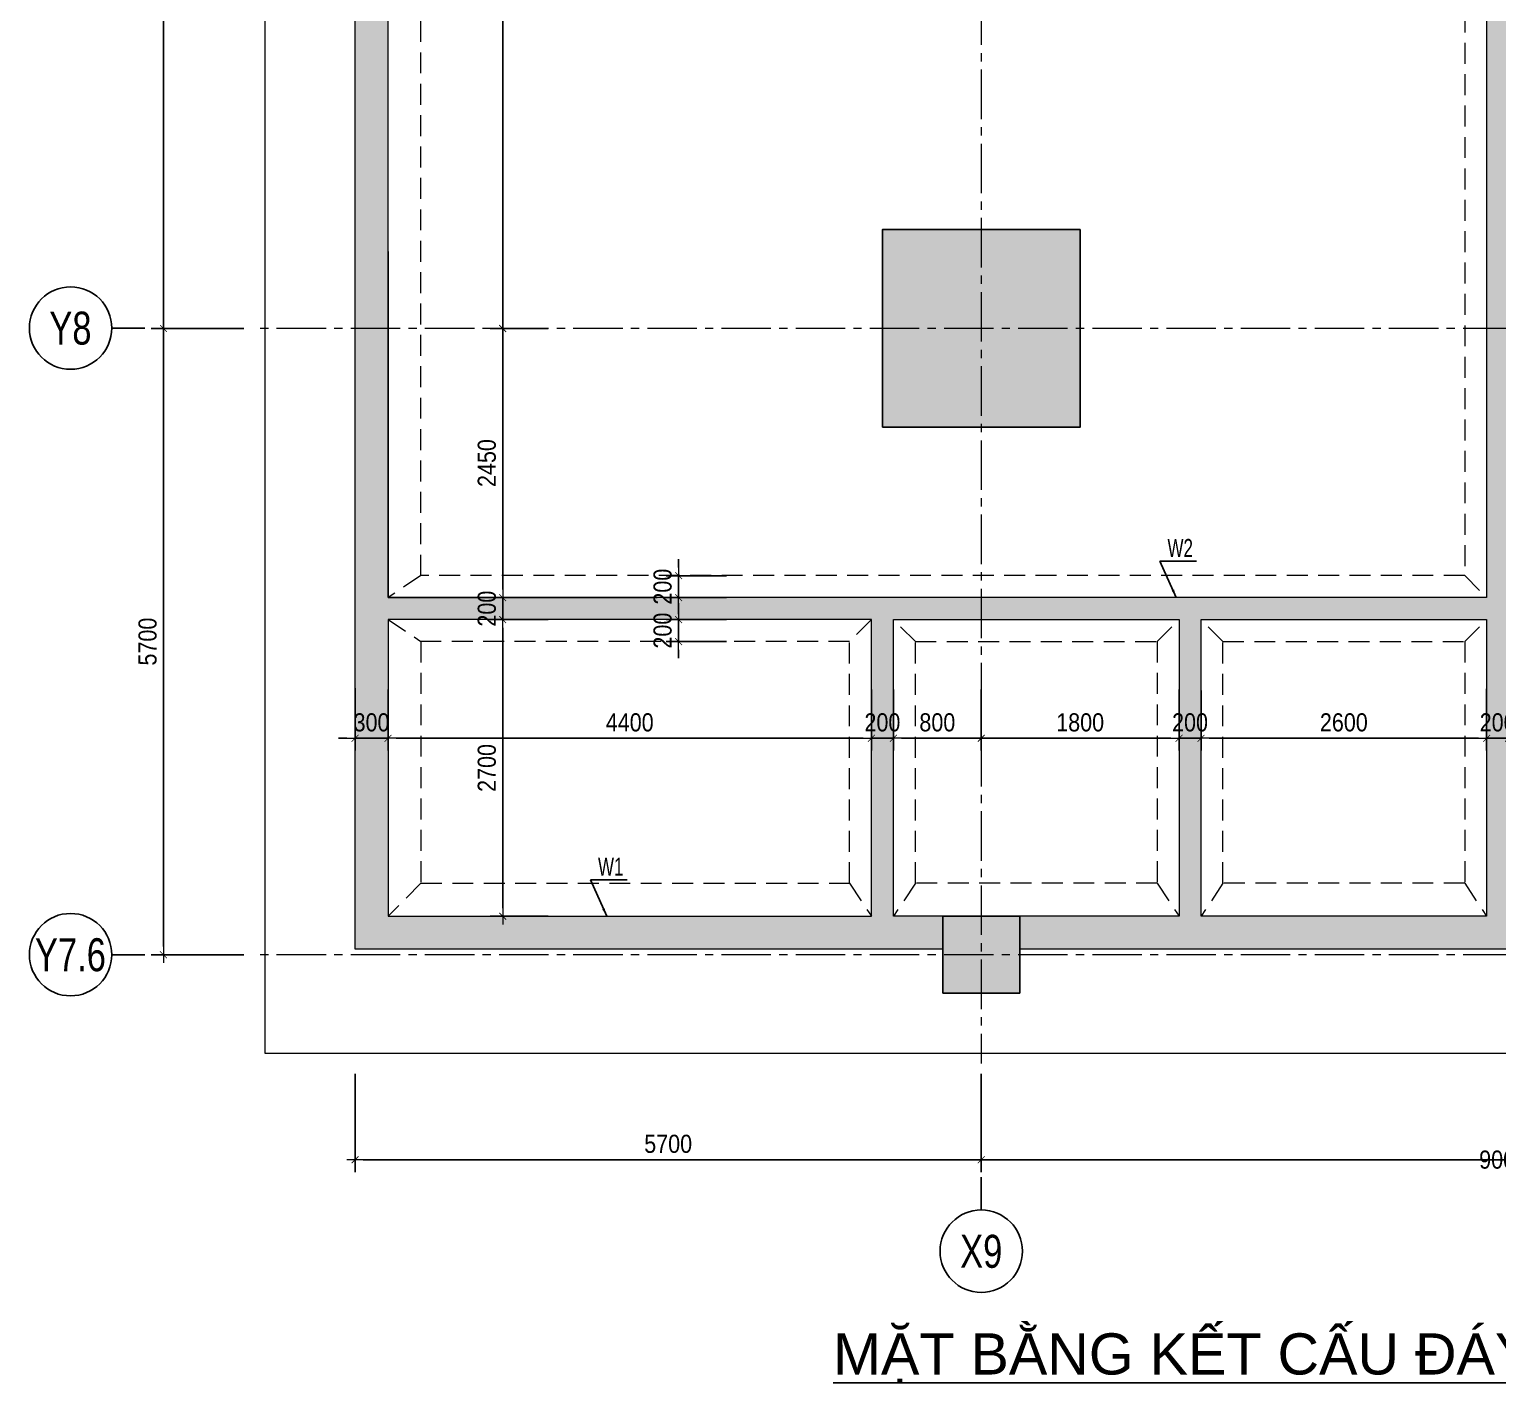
# Model space of a CAD drawing. Extents: x 512210 to 544733856, y -92216 to 2317910607.
# Drawn here: x 512605 to 525969, y -73381 to -61055 of the extents above; entities that cross this region are included whole.
import ezdxf
from ezdxf.enums import TextEntityAlignment as Align

# ---------------------------------------------------------------- set-up
doc = ezdxf.new("R2010")
doc.units = 0
doc.header["$LTSCALE"] = 300
doc.header["$MEASUREMENT"] = 0
for name, pattern in [('CENTER2', [1.125, 0.75, -0.125, 0.125, -0.125]), ('HIDDEN', [0.375, 0.25, -0.125]), ('HIDDEN2', [4.7625, 3.175, -1.5875])]:
    doc.linetypes.add(name, pattern=pattern)
doc.layers.get('0').update_dxf_attribs({"linetype": 'CONTINUOUS'})
doc.layers.get('DEFPOINTS').update_dxf_attribs({"linetype": 'CONTINUOUS'})
for name, color, linetype, lineweight in [('00-TT.Dim', 8, 'CONTINUOUS', 13), ('NDC_S_AXIS', 5, 'CENTER2', 15), ('NDC_S_BEAM', 3, 'HIDDEN2', 20), ('NDC_S_DIM', 1, 'CONTINUOUS', 15), ('NDC_S_HATCH COLUMN AND WALL', 251, 'CONTINUOUS', 13), ('NDC_S_HATCH MATERIAL', 8, 'CONTINUOUS', 13), ('NDC_S_HIDDEN', 8, 'HIDDEN2', 20), ('NDC_S_SLAB', 2, 'CONTINUOUS', 18)]:
    doc.layers.add(name, color=color, linetype=linetype, lineweight=lineweight)
doc.layers.add('A-SYM', color=7, linetype='CONTINUOUS')
doc.layers.add('X-COL-B3$0$A-COL', color=2, linetype='CONTINUOUS')
doc.styles.add('02. TT-ArialS', font='3t-unicode.shx', dxfattribs={"width": 0.7})
doc.styles.add('Heerim', font='', dxfattribs={"width": 0.8})
doc.styles.add('NDC_ARIAL', font='arial.ttf', dxfattribs={"width": 0.85})
doc.styles.get("Standard").update_dxf_attribs({"font": 'arial.ttf'})
doc.styles.get('Heerim').set_extended_font_data('Dotum')
doc.dimstyles.new('NDC_1-75', dxfattribs={"dimscale": 75, "dimtxt": 2.2, "dimasz": 1, "dimexe": 1.5, "dimexo": 0, "dimgap": 0.8, "dimtad": 1, "dimdec": 0, "dimdsep": 46, "dimtxsty": 'NDC_ARIAL', "dimblk": 'DIMMARK', "dimcen": 49999.938995, "dimdle": 1.5, "dimclrd": 1, "dimclre": 1, "dimclrt": 3, "dimadec": 0, "dimazin": 0, "dimtfac": 1, "dimtdec": 0, "dimtix": 1, "dimtmove": 1, "dimatfit": 3, "dimfxl": 1, "dimarcsym": 0})

# ---------------------------------------------------------------- blocks, each defined once
blk = doc.blocks.new('*U1')
for q in [(0, 0), (0, 2)]:
    blk.add_line((0, 4), q)
blk.add_circle((0, 9), 5)
at = {"style": 'Heerim', "width": 0.8}
blk.add_attdef('NO', text='', height=4, dxfattribs=at).set_placement((-0.01, 9.02), align=Align.MIDDLE_CENTER)
blk = doc.blocks.new('DIMMARK')
at = {"layer": 'NDC_S_DIM', "color": 1}
blk.add_line((-1.5, 0), (1, 0), dxfattribs=at)
at = {"layer": 'NDC_S_DIM', "color": 2, "const_width": 0.1}
blk.add_lwpolyline([(-0.42, -0.42), (0.42, 0.42)], dxfattribs=at)
blk = doc.blocks.new('*D202')
at = {"layer": 'DEFPOINTS', "color": 0, "transparency": 16777216}
for p in [(513825, -63777), (514557, -63777), (514557, -69477)]:
    blk.add_point(p, dxfattribs=at)
at = {"layer": 'NDC_S_DIM', "color": 1, "lineweight": -2, "transparency": 16777216}
for p, q in [((514557, -63777), (513712, -63777)), ((513825, -69402), (513825, -63852)), ((514557, -69477), (513712, -69477))]:
    blk.add_line(p, q, dxfattribs=at)
at = {"layer": 'NDC_S_DIM', "color": 1, "lineweight": -2, "transparency": 16777216, "xscale": 75, "yscale": 75, "zscale": 75}
for p, rotation in [((513825, -63777), 90), ((513825, -69477), 270)]:
    blk.add_blockref('DIMMARK', p, dxfattribs=dict(at, rotation=rotation))
at = {"layer": 'NDC_S_DIM', "color": 3, "transparency": 16777216, "insert": (513681, -66627), "char_height": 165, "attachment_point": 5, "rotation": 90, "style": 'NDC_ARIAL'}
blk.add_mtext('5700', dxfattribs=at)
blk = doc.blocks.new('*D203')
at = {"layer": 'DEFPOINTS', "color": 0, "transparency": 16777216}
for p in [(513825, -56377), (514557, -56377), (514557, -63777)]:
    blk.add_point(p, dxfattribs=at)
at = {"layer": 'NDC_S_DIM', "color": 1, "lineweight": -2, "transparency": 16777216}
for p, q in [((514557, -56377), (513712, -56377)), ((513825, -63702), (513825, -56452)), ((514557, -63777), (513712, -63777))]:
    blk.add_line(p, q, dxfattribs=at)
at = {"layer": 'NDC_S_DIM', "color": 1, "lineweight": -2, "transparency": 16777216, "xscale": 75, "yscale": 75, "zscale": 75}
for p, rotation in [((513825, -56377), 90), ((513825, -63777), 270)]:
    blk.add_blockref('DIMMARK', p, dxfattribs=dict(at, rotation=rotation))
at = {"layer": 'NDC_S_DIM', "color": 3, "transparency": 16777216, "insert": (513681, -60077), "char_height": 165, "attachment_point": 5, "rotation": 90, "style": 'NDC_ARIAL'}
blk.add_mtext('7400', dxfattribs=at)
blk = doc.blocks.new('*D209')
at = {"layer": 'DEFPOINTS', "color": 0, "transparency": 16777216}
for p in [(515869, -67063), (520269, -67063), (520269, -67507)]:
    blk.add_point(p, dxfattribs=at)
at = {"layer": 'NDC_S_DIM', "color": 1, "lineweight": -2, "transparency": 16777216}
for p, q in [((515869, -67063), (515869, -67619)), ((520269, -67063), (520269, -67619)), ((515944, -67507), (520194, -67507))]:
    blk.add_line(p, q, dxfattribs=at)
at = {"layer": 'NDC_S_DIM', "color": 1, "lineweight": -2, "transparency": 16777216, "xscale": 75, "yscale": 75, "zscale": 75, "rotation": 180}
blk.add_blockref('DIMMARK', (515869, -67507), dxfattribs=at)
at = {"layer": 'NDC_S_DIM', "color": 1, "lineweight": -2, "transparency": 16777216, "xscale": 75, "yscale": 75, "zscale": 75}
blk.add_blockref('DIMMARK', (520269, -67507), dxfattribs=at)
at = {"layer": 'NDC_S_DIM', "color": 3, "transparency": 16777216, "insert": (518069, -67363), "char_height": 165, "attachment_point": 5, "style": 'NDC_ARIAL'}
blk.add_mtext('4400', dxfattribs=at)
blk = doc.blocks.new('*D210')
at = {"layer": 'DEFPOINTS', "color": 0, "transparency": 16777216}
for p in [(520269, -67063), (520469, -67063), (520469, -67507)]:
    blk.add_point(p, dxfattribs=at)
at = {"layer": 'NDC_S_DIM', "color": 1, "lineweight": -2, "transparency": 16777216}
for p, q in [((520269, -67063), (520269, -67619)), ((520469, -67063), (520469, -67619)), ((520194, -67507), (520119, -67507)), ((520269, -67507), (520469, -67507)), ((520544, -67507), (520619, -67507))]:
    blk.add_line(p, q, dxfattribs=at)
at = {"layer": 'NDC_S_DIM', "color": 1, "lineweight": -2, "transparency": 16777216, "xscale": 75, "yscale": 75, "zscale": 75}
blk.add_blockref('DIMMARK', (520269, -67507), dxfattribs=at)
at = {"layer": 'NDC_S_DIM', "color": 1, "lineweight": -2, "transparency": 16777216, "xscale": 75, "yscale": 75, "zscale": 75, "rotation": 180}
blk.add_blockref('DIMMARK', (520469, -67507), dxfattribs=at)
at = {"layer": 'NDC_S_DIM', "color": 3, "transparency": 16777216, "insert": (520369, -67363), "char_height": 165, "attachment_point": 5, "style": 'NDC_ARIAL'}
blk.add_mtext('200', dxfattribs=at)
blk = doc.blocks.new('*D211')
at = {"layer": 'DEFPOINTS', "color": 0, "transparency": 16777216}
for p in [(520469, -67063), (521269, -67063), (521269, -67507)]:
    blk.add_point(p, dxfattribs=at)
at = {"layer": 'NDC_S_DIM', "color": 1, "lineweight": -2, "transparency": 16777216}
for p, q in [((520469, -67063), (520469, -67619)), ((521269, -67063), (521269, -67619)), ((520544, -67507), (521194, -67507))]:
    blk.add_line(p, q, dxfattribs=at)
at = {"layer": 'NDC_S_DIM', "color": 1, "lineweight": -2, "transparency": 16777216, "xscale": 75, "yscale": 75, "zscale": 75, "rotation": 180}
blk.add_blockref('DIMMARK', (520469, -67507), dxfattribs=at)
at = {"layer": 'NDC_S_DIM', "color": 1, "lineweight": -2, "transparency": 16777216, "xscale": 75, "yscale": 75, "zscale": 75}
blk.add_blockref('DIMMARK', (521269, -67507), dxfattribs=at)
at = {"layer": 'NDC_S_DIM', "color": 3, "transparency": 16777216, "insert": (520869, -67363), "char_height": 165, "attachment_point": 5, "style": 'NDC_ARIAL'}
blk.add_mtext('800', dxfattribs=at)
blk = doc.blocks.new('*D212')
at = {"layer": 'DEFPOINTS', "color": 0, "transparency": 16777216}
for p in [(525869, -67063), (526069, -67063), (526069, -67507)]:
    blk.add_point(p, dxfattribs=at)
at = {"layer": 'NDC_S_DIM', "color": 1, "lineweight": -2, "transparency": 16777216}
for p, q in [((525869, -67063), (525869, -67619)), ((526069, -67063), (526069, -67619)), ((525794, -67507), (525719, -67507)), ((525869, -67507), (526069, -67507)), ((526144, -67507), (526219, -67507))]:
    blk.add_line(p, q, dxfattribs=at)
at = {"layer": 'NDC_S_DIM', "color": 1, "lineweight": -2, "transparency": 16777216, "xscale": 75, "yscale": 75, "zscale": 75}
blk.add_blockref('DIMMARK', (525869, -67507), dxfattribs=at)
at = {"layer": 'NDC_S_DIM', "color": 1, "lineweight": -2, "transparency": 16777216, "xscale": 75, "yscale": 75, "zscale": 75, "rotation": 180}
blk.add_blockref('DIMMARK', (526069, -67507), dxfattribs=at)
at = {"layer": 'NDC_S_DIM', "color": 3, "transparency": 16777216, "insert": (525969, -67363), "char_height": 165, "attachment_point": 5, "style": 'NDC_ARIAL'}
blk.add_mtext('200', dxfattribs=at)
blk = doc.blocks.new('*D221')
at = {"layer": 'DEFPOINTS', "color": 0, "transparency": 16777216}
for p in [(515569, -67052), (515869, -67063), (515569, -67507)]:
    blk.add_point(p, dxfattribs=at)
at = {"layer": 'NDC_S_DIM', "color": 1, "lineweight": -2, "transparency": 16777216}
for p, q in [((515569, -67052), (515569, -67619)), ((515869, -67063), (515869, -67619)), ((515494, -67507), (515419, -67507)), ((515869, -67507), (515569, -67507)), ((515944, -67507), (516019, -67507))]:
    blk.add_line(p, q, dxfattribs=at)
at = {"layer": 'NDC_S_DIM', "color": 1, "lineweight": -2, "transparency": 16777216, "xscale": 75, "yscale": 75, "zscale": 75}
blk.add_blockref('DIMMARK', (515569, -67507), dxfattribs=at)
at = {"layer": 'NDC_S_DIM', "color": 1, "lineweight": -2, "transparency": 16777216, "xscale": 75, "yscale": 75, "zscale": 75, "rotation": 180}
blk.add_blockref('DIMMARK', (515869, -67507), dxfattribs=at)
at = {"layer": 'NDC_S_DIM', "color": 3, "transparency": 16777216, "insert": (515719, -67363), "char_height": 165, "attachment_point": 5, "style": 'NDC_ARIAL'}
blk.add_mtext('300', dxfattribs=at)
blk = doc.blocks.new('*D222')
at = {"layer": 'DEFPOINTS', "color": 0, "transparency": 16777216}
for p in [(517326, -66227), (516913, -66427), (517326, -66427)]:
    blk.add_point(p, dxfattribs=at)
at = {"layer": 'NDC_S_DIM', "color": 1, "lineweight": -2, "transparency": 16777216}
for p, q in [((516913, -66152), (516913, -66077)), ((517326, -66227), (516800, -66227)), ((516913, -66227), (516913, -66427)), ((517326, -66427), (516800, -66427)), ((516913, -66502), (516913, -66577))]:
    blk.add_line(p, q, dxfattribs=at)
at = {"layer": 'NDC_S_DIM', "color": 1, "lineweight": -2, "transparency": 16777216, "xscale": 75, "yscale": 75, "zscale": 75}
for p, rotation in [((516913, -66227), 270), ((516913, -66427), 90)]:
    blk.add_blockref('DIMMARK', p, dxfattribs=dict(at, rotation=rotation))
at = {"layer": 'NDC_S_DIM', "color": 3, "transparency": 16777216, "insert": (516769, -66327), "char_height": 165, "attachment_point": 5, "rotation": 90, "style": 'NDC_ARIAL'}
blk.add_mtext('200', dxfattribs=at)
blk = doc.blocks.new('*D262')
at = {"layer": 'DEFPOINTS', "color": 0, "transparency": 16777216}
for p in [(521269, -67063), (523069, -67063), (523069, -67507)]:
    blk.add_point(p, dxfattribs=at)
at = {"layer": 'NDC_S_DIM', "color": 1, "lineweight": -2, "transparency": 16777216}
for p, q in [((521269, -67063), (521269, -67619)), ((523069, -67063), (523069, -67619)), ((521344, -67507), (522994, -67507))]:
    blk.add_line(p, q, dxfattribs=at)
at = {"layer": 'NDC_S_DIM', "color": 1, "lineweight": -2, "transparency": 16777216, "xscale": 75, "yscale": 75, "zscale": 75, "rotation": 180}
blk.add_blockref('DIMMARK', (521269, -67507), dxfattribs=at)
at = {"layer": 'NDC_S_DIM', "color": 1, "lineweight": -2, "transparency": 16777216, "xscale": 75, "yscale": 75, "zscale": 75}
blk.add_blockref('DIMMARK', (523069, -67507), dxfattribs=at)
at = {"layer": 'NDC_S_DIM', "color": 3, "transparency": 16777216, "insert": (522169, -67363), "char_height": 165, "attachment_point": 5, "style": 'NDC_ARIAL'}
blk.add_mtext('1800', dxfattribs=at)
blk = doc.blocks.new('*D263')
at = {"layer": 'DEFPOINTS', "color": 0, "transparency": 16777216}
for p in [(523069, -67063), (523269, -67073), (523269, -67507)]:
    blk.add_point(p, dxfattribs=at)
at = {"layer": 'NDC_S_DIM', "color": 1, "lineweight": -2, "transparency": 16777216}
for p, q in [((523069, -67063), (523069, -67619)), ((523269, -67073), (523269, -67619)), ((522994, -67507), (522919, -67507)), ((523069, -67507), (523269, -67507)), ((523344, -67507), (523419, -67507))]:
    blk.add_line(p, q, dxfattribs=at)
at = {"layer": 'NDC_S_DIM', "color": 1, "lineweight": -2, "transparency": 16777216, "xscale": 75, "yscale": 75, "zscale": 75}
blk.add_blockref('DIMMARK', (523069, -67507), dxfattribs=at)
at = {"layer": 'NDC_S_DIM', "color": 1, "lineweight": -2, "transparency": 16777216, "xscale": 75, "yscale": 75, "zscale": 75, "rotation": 180}
blk.add_blockref('DIMMARK', (523269, -67507), dxfattribs=at)
at = {"layer": 'NDC_S_DIM', "color": 3, "transparency": 16777216, "insert": (523169, -67363), "char_height": 165, "attachment_point": 5, "style": 'NDC_ARIAL'}
blk.add_mtext('200', dxfattribs=at)
blk = doc.blocks.new('*D264')
at = {"layer": 'DEFPOINTS', "color": 0, "transparency": 16777216}
for p in [(523269, -67073), (525869, -67057), (525869, -67507)]:
    blk.add_point(p, dxfattribs=at)
at = {"layer": 'NDC_S_DIM', "color": 1, "lineweight": -2, "transparency": 16777216}
for p, q in [((523269, -67073), (523269, -67619)), ((525869, -67057), (525869, -67619)), ((523344, -67507), (525794, -67507))]:
    blk.add_line(p, q, dxfattribs=at)
at = {"layer": 'NDC_S_DIM', "color": 1, "lineweight": -2, "transparency": 16777216, "xscale": 75, "yscale": 75, "zscale": 75, "rotation": 180}
blk.add_blockref('DIMMARK', (523269, -67507), dxfattribs=at)
at = {"layer": 'NDC_S_DIM', "color": 1, "lineweight": -2, "transparency": 16777216, "xscale": 75, "yscale": 75, "zscale": 75}
blk.add_blockref('DIMMARK', (525869, -67507), dxfattribs=at)
at = {"layer": 'NDC_S_DIM', "color": 3, "transparency": 16777216, "insert": (524569, -67363), "char_height": 165, "attachment_point": 5, "style": 'NDC_ARIAL'}
blk.add_mtext('2600', dxfattribs=at)
blk = doc.blocks.new('*D261')
at = {"layer": 'DEFPOINTS', "color": 0, "transparency": 16777216}
for p in [(518514, -66427), (518949, -66427), (518949, -66627)]:
    blk.add_point(p, dxfattribs=at)
at = {"layer": 'NDC_S_DIM', "color": 1, "lineweight": -2, "transparency": 16777216}
for p, q in [((518514, -66352), (518514, -66277)), ((518949, -66427), (518401, -66427)), ((518514, -66627), (518514, -66427)), ((518949, -66627), (518401, -66627)), ((518514, -66702), (518514, -66777))]:
    blk.add_line(p, q, dxfattribs=at)
at = {"layer": 'NDC_S_DIM', "color": 1, "lineweight": -2, "transparency": 16777216, "xscale": 75, "yscale": 75, "zscale": 75}
for p, rotation in [((518514, -66427), 270), ((518514, -66627), 90)]:
    blk.add_blockref('DIMMARK', p, dxfattribs=dict(at, rotation=rotation))
at = {"layer": 'NDC_S_DIM', "color": 3, "transparency": 16777216, "insert": (518369, -66527), "char_height": 165, "attachment_point": 5, "rotation": 90, "style": 'NDC_ARIAL'}
blk.add_mtext('200', dxfattribs=at)
blk = doc.blocks.new('*D232')
at = {"layer": 'DEFPOINTS', "color": 0, "transparency": 16777216}
for p in [(518514, -66027), (518949, -66027), (518949, -66227)]:
    blk.add_point(p, dxfattribs=at)
at = {"layer": 'NDC_S_DIM', "color": 1, "lineweight": -2, "transparency": 16777216}
for p, q in [((518514, -65952), (518514, -65877)), ((518949, -66027), (518401, -66027)), ((518514, -66227), (518514, -66027)), ((518949, -66227), (518401, -66227)), ((518514, -66302), (518514, -66377))]:
    blk.add_line(p, q, dxfattribs=at)
at = {"layer": 'NDC_S_DIM', "color": 1, "lineweight": -2, "transparency": 16777216, "xscale": 75, "yscale": 75, "zscale": 75}
for p, rotation in [((518514, -66027), 270), ((518514, -66227), 90)]:
    blk.add_blockref('DIMMARK', p, dxfattribs=dict(at, rotation=rotation))
at = {"layer": 'NDC_S_DIM', "color": 3, "transparency": 16777216, "insert": (518369, -66127), "char_height": 165, "attachment_point": 5, "rotation": 90, "style": 'NDC_ARIAL'}
blk.add_mtext('200', dxfattribs=at)
blk = doc.blocks.new('*D235')
at = {"layer": 'DEFPOINTS', "color": 0, "transparency": 16777216}
for p in [(517326, -66427), (516913, -69127), (517326, -69127)]:
    blk.add_point(p, dxfattribs=at)
at = {"layer": 'NDC_S_DIM', "color": 1, "lineweight": -2, "transparency": 16777216}
for p, q in [((517326, -66427), (516800, -66427)), ((516913, -66502), (516913, -69052)), ((517326, -69127), (516800, -69127))]:
    blk.add_line(p, q, dxfattribs=at)
at = {"layer": 'NDC_S_DIM', "color": 1, "lineweight": -2, "transparency": 16777216, "xscale": 75, "yscale": 75, "zscale": 75}
for p, rotation in [((516913, -66427), 90), ((516913, -69127), 270)]:
    blk.add_blockref('DIMMARK', p, dxfattribs=dict(at, rotation=rotation))
at = {"layer": 'NDC_S_DIM', "color": 3, "transparency": 16777216, "insert": (516769, -67777), "char_height": 165, "attachment_point": 5, "rotation": 90, "style": 'NDC_ARIAL'}
blk.add_mtext('2700', dxfattribs=at)
blk = doc.blocks.new('*D236')
at = {"layer": 'DEFPOINTS', "color": 0, "transparency": 16777216}
for p in [(516913, -63777), (517326, -63777), (517326, -66227)]:
    blk.add_point(p, dxfattribs=at)
at = {"layer": 'NDC_S_DIM', "color": 1, "lineweight": -2, "transparency": 16777216}
for p, q in [((517326, -63777), (516800, -63777)), ((516913, -66152), (516913, -63852)), ((517326, -66227), (516800, -66227))]:
    blk.add_line(p, q, dxfattribs=at)
at = {"layer": 'NDC_S_DIM', "color": 1, "lineweight": -2, "transparency": 16777216, "xscale": 75, "yscale": 75, "zscale": 75}
for p, rotation in [((516913, -63777), 90), ((516913, -66227), 270)]:
    blk.add_blockref('DIMMARK', p, dxfattribs=dict(at, rotation=rotation))
at = {"layer": 'NDC_S_DIM', "color": 3, "transparency": 16777216, "insert": (516769, -65002), "char_height": 165, "attachment_point": 5, "rotation": 90, "style": 'NDC_ARIAL'}
blk.add_mtext('2450', dxfattribs=at)
blk = doc.blocks.new('*D237')
at = {"layer": 'DEFPOINTS', "color": 0, "transparency": 16777216}
for p in [(516913, -56377), (517326, -56377), (517326, -63777)]:
    blk.add_point(p, dxfattribs=at)
at = {"layer": 'NDC_S_DIM', "color": 1, "lineweight": -2, "transparency": 16777216}
for p, q in [((517326, -56377), (516800, -56377)), ((516913, -63702), (516913, -56452)), ((517326, -63777), (516800, -63777))]:
    blk.add_line(p, q, dxfattribs=at)
at = {"layer": 'NDC_S_DIM', "color": 1, "lineweight": -2, "transparency": 16777216, "xscale": 75, "yscale": 75, "zscale": 75}
for p, rotation in [((516913, -56377), 90), ((516913, -63777), 270)]:
    blk.add_blockref('DIMMARK', p, dxfattribs=dict(at, rotation=rotation))
at = {"layer": 'NDC_S_DIM', "color": 3, "transparency": 16777216, "insert": (516769, -60077), "char_height": 165, "attachment_point": 5, "rotation": 90, "style": 'NDC_ARIAL'}
blk.add_mtext('7400', dxfattribs=at)
blk = doc.blocks.new('*D399')
at = {"layer": 'DEFPOINTS', "color": 0, "transparency": 16777216}
for p in [(515569, -70562), (521269, -70562), (521269, -71343)]:
    blk.add_point(p, dxfattribs=at)
at = {"layer": 'NDC_S_DIM', "color": 1, "lineweight": -2, "transparency": 16777216}
for p, q in [((515569, -70562), (515569, -71455)), ((521269, -70562), (521269, -71455)), ((515644, -71343), (521194, -71343))]:
    blk.add_line(p, q, dxfattribs=at)
at = {"layer": 'NDC_S_DIM', "color": 1, "lineweight": -2, "transparency": 16777216, "xscale": 75, "yscale": 75, "zscale": 75, "rotation": 180}
blk.add_blockref('DIMMARK', (515569, -71343), dxfattribs=at)
at = {"layer": 'NDC_S_DIM', "color": 1, "lineweight": -2, "transparency": 16777216, "xscale": 75, "yscale": 75, "zscale": 75}
blk.add_blockref('DIMMARK', (521269, -71343), dxfattribs=at)
at = {"layer": 'NDC_S_DIM', "color": 3, "transparency": 16777216, "insert": (518419, -71199), "char_height": 165, "attachment_point": 5, "style": 'NDC_ARIAL'}
blk.add_mtext('5700', dxfattribs=at)
blk = doc.blocks.new('*D400')
at = {"layer": 'DEFPOINTS', "color": 0, "transparency": 16777216}
for p in [(521269, -70562), (530269, -70562), (530269, -71343)]:
    blk.add_point(p, dxfattribs=at)
at = {"layer": 'NDC_S_DIM', "color": 1, "lineweight": -2, "transparency": 16777216}
for p, q in [((521269, -70562), (521269, -71455)), ((530269, -70562), (530269, -71455)), ((521344, -71343), (530194, -71343))]:
    blk.add_line(p, q, dxfattribs=at)
at = {"layer": 'NDC_S_DIM', "color": 1, "lineweight": -2, "transparency": 16777216, "xscale": 75, "yscale": 75, "zscale": 75, "rotation": 180}
blk.add_blockref('DIMMARK', (521269, -71343), dxfattribs=at)
at = {"layer": 'NDC_S_DIM', "color": 1, "lineweight": -2, "transparency": 16777216, "xscale": 75, "yscale": 75, "zscale": 75}
blk.add_blockref('DIMMARK', (530269, -71343), dxfattribs=at)
at = {"layer": 'NDC_S_DIM', "color": 3, "transparency": 16777216, "insert": (526019, -71343), "char_height": 165, "attachment_point": 5, "style": 'NDC_ARIAL'}
blk.add_mtext('9000', dxfattribs=at)

msp = doc.modelspace()

# ---------------------------------------------------------------- hatches: boundary and pattern name
at = {"layer": 'NDC_S_HATCH COLUMN AND WALL'}
for points in [[(522169, -62876.5), (520369, -62876.5), (520369, -64676.5), (522169, -64676.5)], [(521619, -69126.5), (520919, -69126.5), (520919, -69826.5), (521619, -69826.5)]]:
    msp.add_hatch(color=256, dxfattribs=at).paths.add_polyline_path(points)
at = {"layer": 'NDC_S_HATCH MATERIAL'}
h = msp.add_hatch(dxfattribs=at)
h.set_pattern_fill('BT-01', color=256, scale=50, pattern_type=2)
h.set_pattern_definition([(50, (113231.98, 40708.9), (358.6301, -31.37607), [37.5, -412.5]), (355, (113231.98, 40708.9), (-69.37567, 376.09607), [30, -330]), (100.4514, (113261.86, 40706.3), (289.2547, 344.71977), [31.8701, -350.57106]), (46.1842, (113231.98, 40808.9), (533.62052, -82.7595), [56.25, -618.75]), (96.6356, (113276.44, 40802), (467.33135, 487.05894), [47.80514, -525.8565]), (351.1842, (113232, 40808.9), (467.331, 487.0593), [45, -495]), (21, (113281.98, 40783.9), (298.45353, -201.30945), [37.5, -412.5]), (326, (113281.98, 40783.9), (121.65767, 362.57502), [30, -330]), (71.4514, (113306.85, 40767.12), (420.11131, 161.26525), [31.8701, -350.57106]), (37.5, (113231.98, 40708.9), (6.079928, 166.446927), [0, -326, 0, -335, 0, -331.25]), (7.5, (113231.98, 40708.9), (131.53477, 197.205856), [0, -191, 0, -318.5, 0, -126.25]), (327.5, (113120.48, 40708.9), (266.91122, -11.277436), [0, -125, 0, -390, 0, -517.5]), (317.5, (113070.48, 40708.9), (291.59308, 50.05249), [0, -162.5, 0, -259, 0, -367.5]), (45, (113231.98, 40708.9), (-150.26019, 150.26019), []), (45, (113231.98, 40770.15), (-150.26019, 150.26019), [])])
h.paths.add_polyline_path([(515569, -51576.5), (515569, -69426.5), (520919, -69426.5), (520919, -69126.5), (520469, -69126.5), (520469, -66426.5), (523069, -66426.5), (523069, -69126.5), (521619, -69126.5), (521619, -69426.5), (531419, -69426.5), (531419, -69126.5), (530969, -69126.5), (530969, -65526.5), (530919, -65526.5), (530919, -63826.5), (526069, -63826.5), (526069, -51876.5), (531369, -51876.5), (531369, -55976.5), (531569, -55976.5), (531569, -54976.5), (535869, -54976.5), (535869, -57576.5), (531569, -57576.5), (531569, -56776.5), (531369, -56776.5), (531369, -63826.5), (531569, -63826.5), (531569, -57776.5), (535869, -57776.5), (535869, -63826.5), (532619, -63826.5), (532619, -64026.5), (535869, -64026.5), (535869, -69126.5), (532119, -69126.5), (532119, -69426.5), (536169, -69426.5), (536169, -51576.5)])
h.paths.add_polyline_path([(525869, -51876.5), (525869, -54776.5), (515869, -54776.5), (515869, -51876.5)], flags=16)
h.paths.add_polyline_path([(525869, -54976.5), (525869, -66226.5), (515869, -66226.5), (515869, -54976.5)], flags=16)
h.paths.add_polyline_path([(521669, -55976.5), (521669, -56776.5), (520869, -56776.5), (520869, -55976.5)], flags=0)
h.paths.add_polyline_path([(531569, -51876.5), (535869, -51876.5), (535869, -54776.5), (531569, -54776.5)], flags=16)
h.paths.add_polyline_path([(522169, -62876.5), (522169, -64676.5), (520369, -64676.5), (520369, -62876.5)], flags=0)
h.paths.add_polyline_path([(526069, -64026.5), (528269, -64026.5), (528269, -69126.5), (526069, -69126.5)], flags=16)
h.paths.add_polyline_path([(528469, -64026.5), (530769, -64026.5), (530769, -69126.5), (528469, -69126.5)], flags=16)
h.paths.add_polyline_path([(525869, -66426.5), (525869, -69126.5), (523269, -69126.5), (523269, -66426.5)], flags=16)
h.paths.add_polyline_path([(520269, -66426.5), (520269, -69126.5), (515869, -69126.5), (515869, -66426.5)], flags=16)

# ---------------------------------------------------------------- linework, layer by layer
at = {"layer": 'NDC_S_AXIS', "ltscale": 2}
msp.add_line((521269, -49946.2), (521269, -70467.5), dxfattribs=at)
for points in [[(536905, -63776.5), (514687.8, -63776.5)], [(536905, -69476.5), (514687.8, -69476.5)]]:
    msp.add_lwpolyline(points, dxfattribs=at)
at = {"layer": 'NDC_S_DIM', "color": 250}
msp.add_lwpolyline([(514749.6, -50358.8), (536719, -50358.8), (536719, -70374.7), (514749.6, -70374.7)], close=True, dxfattribs=at)
at = {"layer": 'NDC_S_HIDDEN', "ltscale": 0.2}
for points in [[(516169, -55176.5), (525669, -55176.5), (525669, -66026.5), (516169, -66026.5)], [(516169, -66626.5), (516169, -68826.5), (520069, -68826.5), (520069, -66626.5)], [(520669, -66626.5), (522869, -66626.5), (522869, -68826.5), (520669, -68826.5)], [(523469, -66626.5), (525669, -66626.5), (525669, -68826.5), (523469, -68826.5)]]:
    msp.add_lwpolyline(points, close=True, dxfattribs=at)
for points in [[(516169, -66026.5), (515869, -66226.5)], [(525669, -66026.5), (525869, -66226.5)], [(515869, -66426.5), (516169, -66626.5)], [(520269, -66426.5), (520069, -66626.5)], [(520669, -66626.5), (520469, -66426.5)], [(522869, -66626.5), (523069, -66426.5)], [(523469, -66626.5), (523269, -66426.5)], [(525669, -66626.5), (525869, -66426.5)], [(516169, -68826.5), (515869, -69126.5)], [(520069, -68826.5), (520269, -69126.5)], [(520669, -68826.5), (520469, -69126.5)], [(522869, -68826.5), (523069, -69126.5)], [(523469, -68826.5), (523269, -69126.5)], [(525669, -68826.5), (525869, -69126.5)]]:
    msp.add_lwpolyline(points, dxfattribs=at)
at = {"layer": 'NDC_S_SLAB'}
for p, q in [((515869, -63076.5), (515869, -66226.5)), ((515869, -66226.5), (515869, -66226.5)), ((515869, -66226.5), (518319, -66226.5)), ((518319, -66226.5), (518319, -66226.5))]:
    msp.add_line(p, q, dxfattribs=at)
msp.add_lwpolyline([(520919, -69426.5), (515569, -69426.5), (515569, -51576.5), (536169, -51576.5), (536169, -69426.5), (521619, -69426.5)], dxfattribs=at)
for points in [[(515869, -54976.5), (525869, -54976.5), (525869, -66226.5), (515869, -66226.5)], [(515869, -66426.5), (515869, -69126.5), (520269, -69126.5), (520269, -66426.5), (520269, -66426.5), (515869, -66426.5)], [(520469, -66426.5), (523069, -66426.5), (523069, -69126.5), (520469, -69126.5)], [(523269, -66426.5), (525869, -66426.5), (525869, -69126.5), (523269, -69126.5)]]:
    msp.add_lwpolyline(points, close=True, dxfattribs=at)
at = {"layer": 'X-COL-B3$0$A-COL'}
for points in [[(520369, -64676.5), (522169, -64676.5), (522169, -62876.5), (520369, -62876.5)], [(520919, -69826.5), (521619, -69826.5), (521619, -69126.5), (520919, -69126.5)]]:
    msp.add_lwpolyline(points, close=True, dxfattribs=at)

# ---------------------------------------------------------------- block references
at = {"layer": 'A-SYM'}
ref = msp.add_blockref('*U1', (513654.5, -63773.3), dxfattribs=dict(at, xscale=75.00000000000026, yscale=75.00000000000026, zscale=75.00000000000026, rotation=90))
ref.add_attrib('NO', 'Y8', dxfattribs={"layer": '0', "height": 300, "style": 'Heerim', "width": 0.8}).set_placement((512978.2, -63773.8), align=Align.MIDDLE_CENTER)
ref = msp.add_blockref('*U1', (513654.5, -69476.5), dxfattribs=dict(at, xscale=75.00000000000026, yscale=75.00000000000026, zscale=75.00000000000026, rotation=90))
ref.add_attrib('NO', 'Y7.6', dxfattribs={"layer": '0', "height": 300, "style": 'Heerim', "width": 0.8}).set_placement((512978.2, -69477), align=Align.MIDDLE_CENTER)
ref = msp.add_blockref('*U1', (521269, -71500.3), dxfattribs=dict(at, xscale=-75, yscale=75, zscale=75, rotation=180))
ref.add_attrib('NO', 'X9', dxfattribs={"layer": '0', "height": 300, "style": 'Heerim', "width": 0.8}).set_placement((521268.5, -72176.3), align=Align.MIDDLE_CENTER)

# ---------------------------------------------------------------- texts
at = {"linetype": 'HIDDEN'}
msp.add_text('%%UMẶT BẰNG KẾT CẤU ĐÁY BỂ KHỐI VĂN PHÒNG', height=375, dxfattribs=at).set_placement((519919.8, -73297.9))
at = {"layer": '00-TT.Dim', "color": 90, "style": '02. TT-ArialS', "width": 0.7}
for s, p in [('W2', (522963.9, -65857.9)), ('W1', (517780.3, -68757.9))]:
    msp.add_text(s, height=165, dxfattribs=at).set_placement(p)

# ---------------------------------------------------------------- dimensions: what is measured, and where the dimension line sits
at = {"layer": 'NDC_S_DIM'}
for base, p1, p2, picture, middle in [((513825, -56376.5), (514557.2, -63776.5), (514557.2, -56376.5), '*D203', (513680.7, -60076.5)), ((516913, -56376.5), (517326, -63776.5), (517326, -56376.5), '*D237', (516768.7, -60076.5)), ((513825, -63776.5), (514557.2, -69476.5), (514557.2, -63776.5), '*D202', (513680.7, -66626.5)), ((516913, -63776.5), (517326, -66226.5), (517326, -63776.5), '*D236', (516768.7, -65001.5)), ((518513.7, -66026.5), (518948.7, -66226.5), (518948.7, -66026.5), '*D232', (518369.4, -66126.5)), ((516913, -66426.5), (517326, -66226.5), (517326, -66426.5), '*D222', (516768.7, -66326.5)), ((518513.7, -66426.5), (518948.7, -66626.5), (518948.7, -66426.5), '*D261', (518369.4, -66526.5)), ((516913, -69126.5), (517326, -66426.5), (517326, -69126.5), '*D235', (516768.7, -67776.5))]:
    dim = msp.add_linear_dim(base=base, p1=p1, p2=p2, angle=90, dimstyle='NDC_1-75', dxfattribs=at)
    dim.commit()
    dim.dimension.update_dxf_attribs({"geometry": picture, "text_midpoint": middle})
for base, p1, p2, picture, middle in [((515569, -67507), (515869, -67063.2), (515569, -67052.2), '*D221', (515719, -67362.7)), ((520269, -67507), (515869, -67063.2), (520269, -67063.2), '*D209', (518069, -67362.7)), ((520469, -67507), (520269, -67063.2), (520469, -67063.2), '*D210', (520369, -67362.7)), ((521269, -67507), (520469, -67063.2), (521269, -67063.2), '*D211', (520869, -67362.7)), ((523069, -67507), (521269, -67063.2), (523069, -67063.2), '*D262', (522169, -67362.7)), ((523269, -67507), (523069, -67063.2), (523269, -67073.2), '*D263', (523169, -67362.7)), ((525869, -67507), (523269, -67073.2), (525869, -67057), '*D264', (524569, -67362.7)), ((526069, -67507), (525869, -67063.2), (526069, -67063.2), '*D212', (525969, -67362.7)), ((521269, -71342.9), (515569, -70561.9), (521269, -70561.9), '*D399', (518419, -71198.6))]:
    dim = msp.add_linear_dim(base=base, p1=p1, p2=p2, dimstyle='NDC_1-75', dxfattribs=at)
    dim.commit()
    dim.dimension.update_dxf_attribs({"geometry": picture, "text_midpoint": middle})
dim = msp.add_linear_dim(base=(530269, -71342.9), p1=(521269, -70561.9), p2=(530269, -70561.9), dimstyle='NDC_1-75', dxfattribs=at)
dim.commit()
dim.dimension.update_dxf_attribs({"geometry": '*D400', "text_midpoint": (526019, -71487.1), "dimtype": 160})

# ---------------------------------------------------------------- leaders
at = {"layer": 'NDC_S_BEAM'}
for points in [[(523043.7, -66226.5), (522895.2, -65895.4), (523228.6, -65895.4)], [(517860.1, -69126.5), (517711.6, -68795.4), (518045, -68795.4)]]:
    msp.add_leader(points, dimstyle='NDC_1-75', override={"dimgap": 0.8, "dimtad": 0}, dxfattribs=at)

doc.saveas('drawing.dxf')
